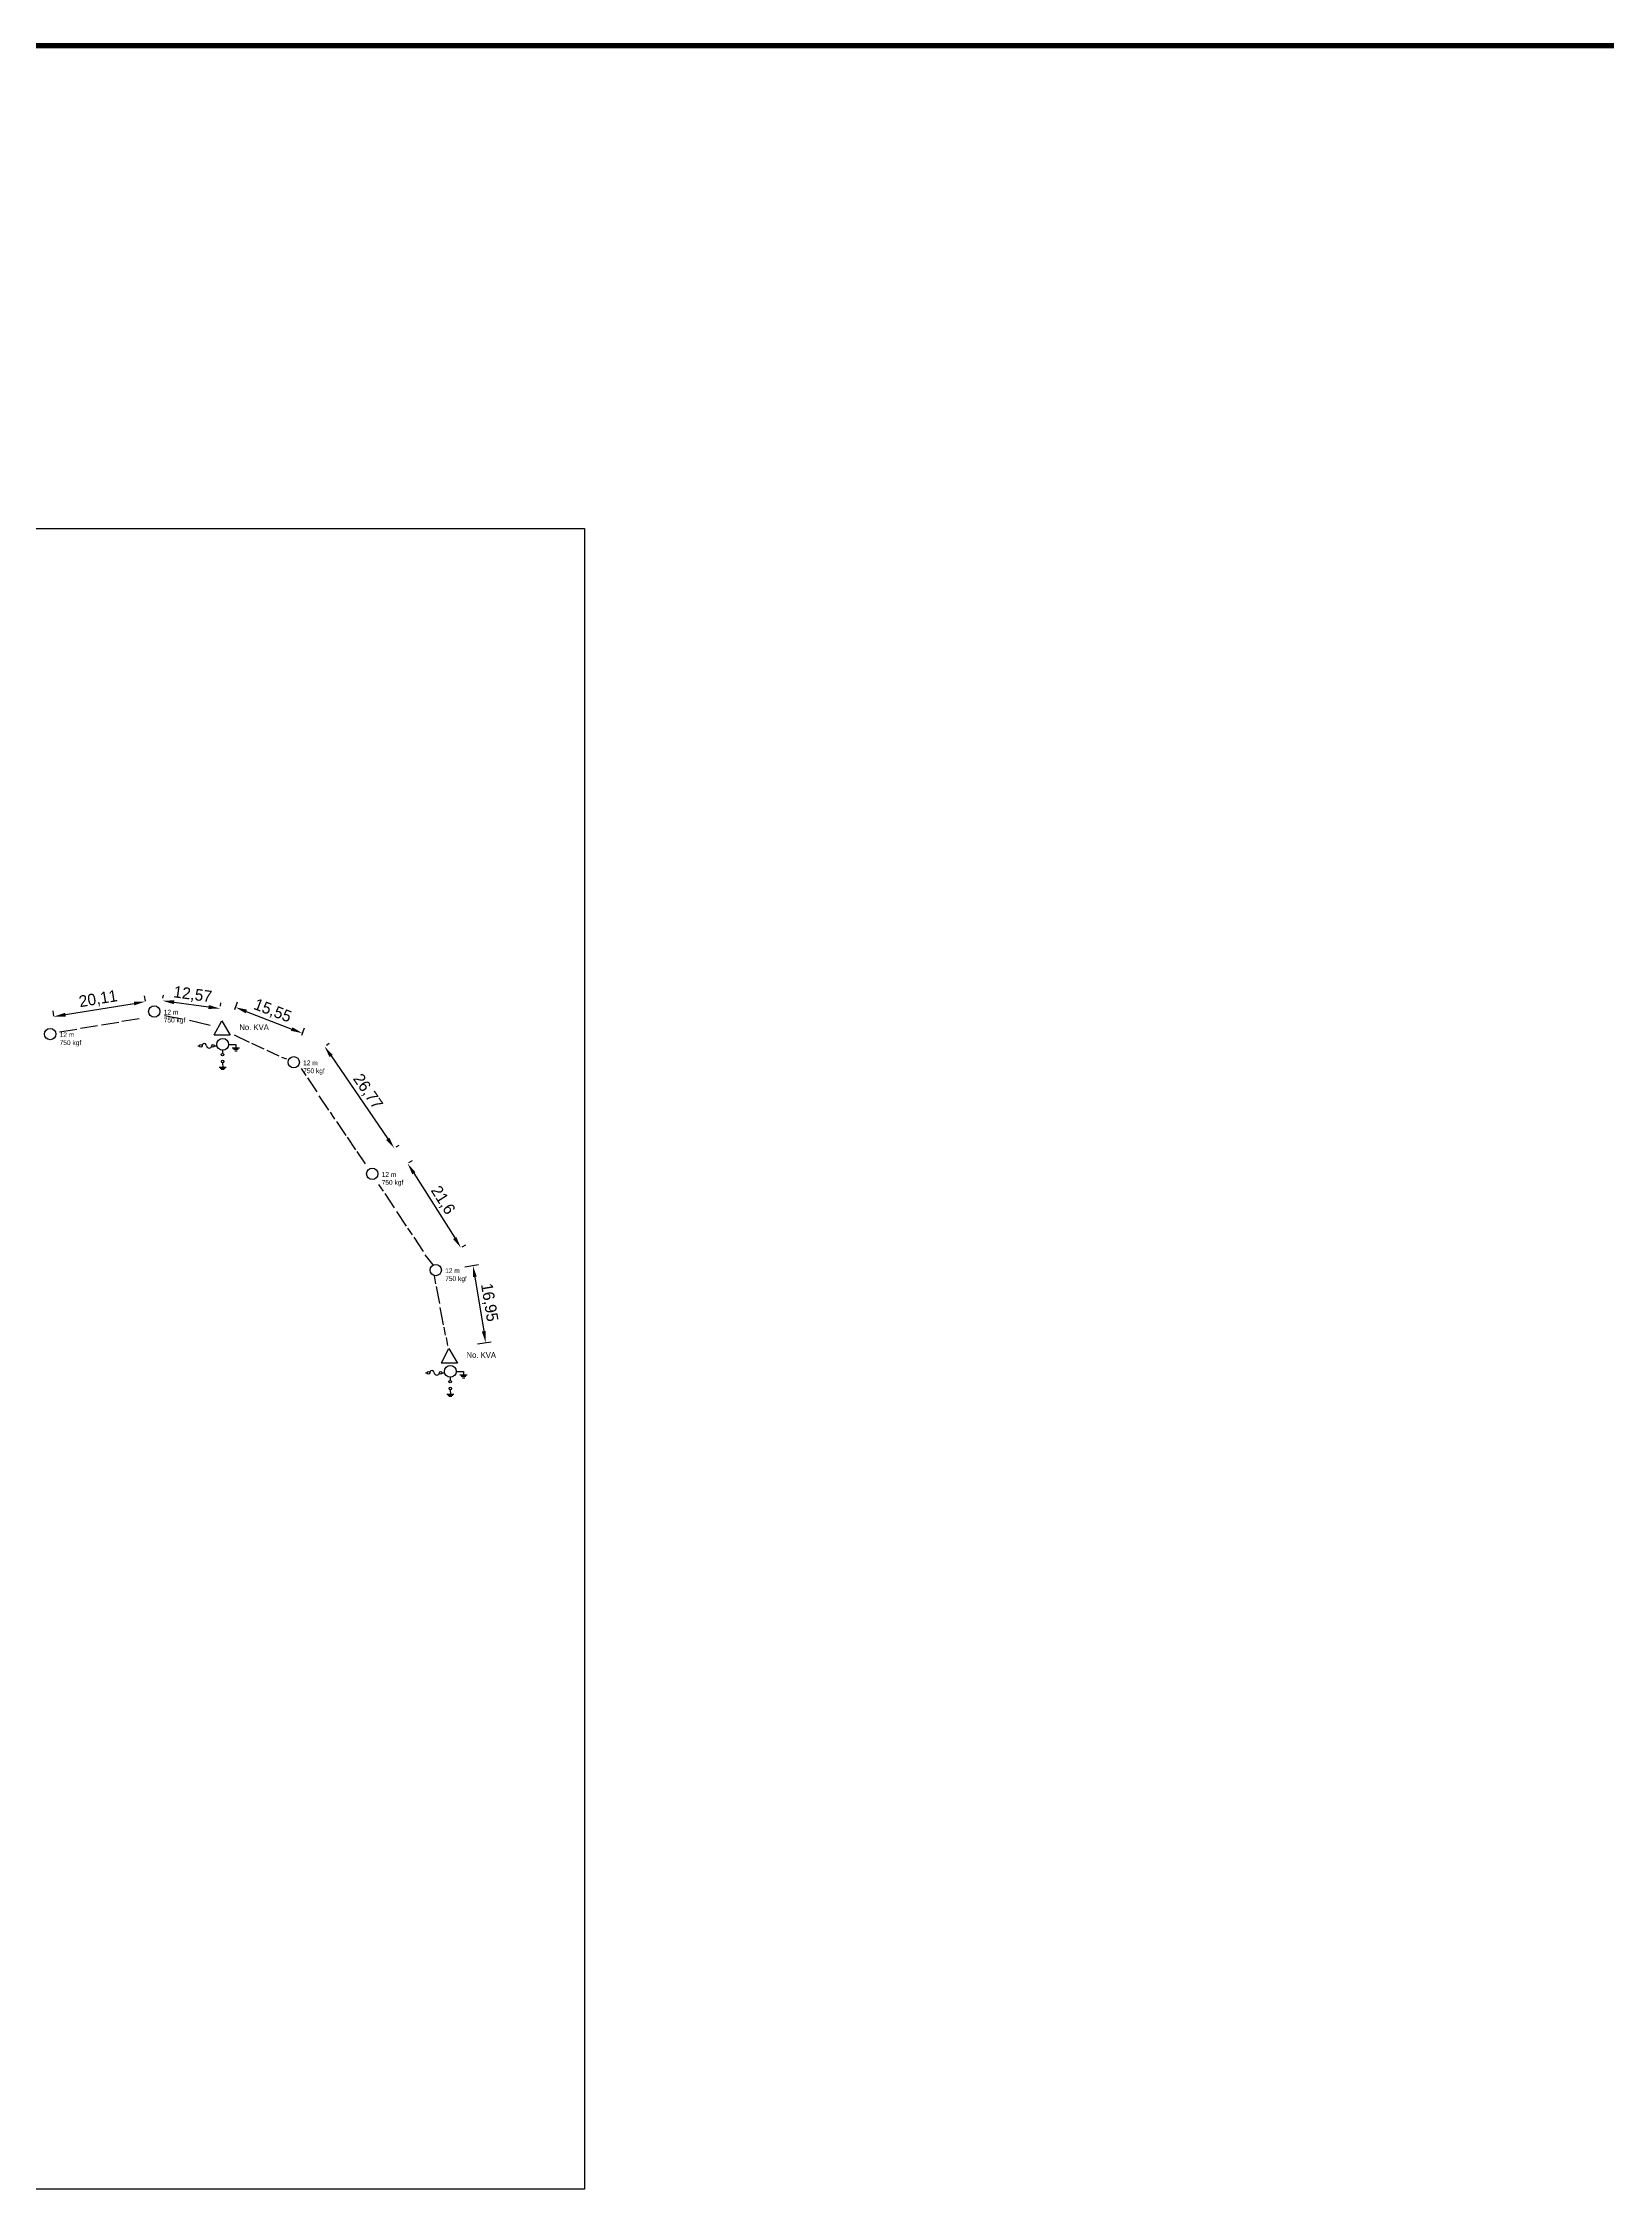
# Model space of a CAD drawing. Header units: millimetres. Extents: x -3588 to 75209, y -3737 to 38254.
# Drawn here: x 23165.2 to 23504.1, y 33283.1 to 33748.2 of the extents above; entities that cross this region are included whole.
import ezdxf

# ---------------------------------------------------------------- set-up
doc = ezdxf.new("R2010")
doc.units = ezdxf.units.MM
doc.layers.add('P', color=253, linetype='Continuous')
doc.dimstyles.new('ISO-25', dxfattribs={"dimtxt": 2.5, "dimasz": 2.5, "dimexe": 1.25, "dimexo": 0.625, "dimtad": 1, "dimtxsty": 'Standard', "dimcen": 2.5, "dimadec": 0, "dimazin": 0, "dimtfac": 1, "dimtmove": 0, "dimatfit": 3, "dimfxl": 1, "dimarcsym": 0})

# ---------------------------------------------------------------- blocks, each defined once
blk = doc.blocks.new('*D562')
at = {"color": 0, "lineweight": -2, "transparency": 16777216}
for p, q in [((23170.06, 33537.58), (23184.97, 33540.02)), ((23187.42, 33540.52), (23187.23, 33541.65)), ((23167.57, 33537.28), (23167.39, 33538.41))]:
    blk.add_line(p, q, dxfattribs=at)
at = {"color": 0, "transparency": 16777216}
for points in [[(23184.9, 33540.43), (23185.03, 33539.61), (23187.43, 33540.42)], [(23169.99, 33537.99), (23170.13, 33537.17), (23167.59, 33537.18)]]:
    blk.add_solid(points, dxfattribs=at)
at = {"layer": 'Defpoints', "color": 0, "transparency": 16777216}
for p in [(23187.43, 33540.42), (23187.52, 33539.91), (23167.67, 33536.66)]:
    blk.add_point(p, dxfattribs=at)
at = {"color": 0, "transparency": 16777216, "insert": (23177.18, 33540.86), "char_height": 2.5, "attachment_point": 5, "rotation": 9.2762}
blk.add_mtext('20,11', dxfattribs=at)
blk = doc.blocks.new('*D563')
at = {"color": 0, "lineweight": -2, "transparency": 16777216}
for p, q in [((23191.2, 33541.16), (23191.29, 33541.84)), ((23193.6, 33540.26), (23201.1, 33539.24)), ((23203.65, 33539.45), (23203.75, 33540.14))]:
    blk.add_line(p, q, dxfattribs=at)
at = {"color": 0, "transparency": 16777216}
for points in [[(23193.66, 33540.68), (23193.54, 33539.85), (23191.12, 33540.6)], [(23201.16, 33539.65), (23201.04, 33538.82), (23203.58, 33538.9)]]:
    blk.add_solid(points, dxfattribs=at)
at = {"layer": 'Defpoints', "color": 0, "transparency": 16777216}
for p in [(23191.11, 33540.54), (23203.57, 33538.83), (23203.58, 33538.9)]:
    blk.add_point(p, dxfattribs=at)
at = {"color": 0, "transparency": 16777216, "insert": (23197.63, 33541.81), "char_height": 2.5, "attachment_point": 5, "rotation": 352.2045}
blk.add_mtext('12,57', dxfattribs=at)
blk = doc.blocks.new('*D564')
at = {"color": 0, "lineweight": -2, "transparency": 16777216}
for p, q in [((23206.75, 33538.71), (23207.38, 33540.34)), ((23209.26, 33538.27), (23219.1, 33534.47)), ((23221.26, 33533.11), (23221.88, 33534.73))]:
    blk.add_line(p, q, dxfattribs=at)
at = {"color": 0, "transparency": 16777216}
for points in [[(23209.41, 33538.66), (23209.11, 33537.88), (23206.93, 33539.17)], [(23219.25, 33534.85), (23218.95, 33534.08), (23221.43, 33533.56)]]:
    blk.add_solid(points, dxfattribs=at)
at = {"layer": 'Defpoints', "color": 0, "transparency": 16777216}
for p in [(23206.52, 33538.13), (23221.03, 33532.52), (23221.43, 33533.56)]:
    blk.add_point(p, dxfattribs=at)
at = {"color": 0, "transparency": 16777216, "insert": (23214.93, 33538.31), "char_height": 2.5, "attachment_point": 5, "rotation": 338.8654}
blk.add_mtext('15,55', dxfattribs=at)
blk = doc.blocks.new('*D565')
at = {"color": 0, "lineweight": -2, "transparency": 16777216}
for p, q in [((23226.65, 33531), (23227.24, 33531.41)), ((23227.62, 33528.64), (23239.91, 33510.67)), ((23241.76, 33508.9), (23242.36, 33509.31))]:
    blk.add_line(p, q, dxfattribs=at)
at = {"color": 0, "transparency": 16777216}
for points in [[(23227.97, 33528.87), (23227.28, 33528.4), (23226.21, 33530.7)], [(23240.26, 33510.91), (23239.57, 33510.44), (23241.33, 33508.61)]]:
    blk.add_solid(points, dxfattribs=at)
at = {"layer": 'Defpoints', "color": 0, "transparency": 16777216}
for p in [(23226.13, 33530.65), (23241.24, 33508.55), (23241.33, 33508.61)]:
    blk.add_point(p, dxfattribs=at)
at = {"color": 0, "transparency": 16777216, "insert": (23235.49, 33520.83), "char_height": 2.5, "attachment_point": 5, "rotation": 304.3711}
blk.add_mtext('26,77', dxfattribs=at)
blk = doc.blocks.new('*D566')
at = {"color": 0, "lineweight": -2, "transparency": 16777216}
for p, q in [((23244.51, 33505.51), (23245.28, 33506)), ((23245.56, 33503.22), (23254.42, 33489.18)), ((23256.04, 33487.24), (23256.81, 33487.73))]:
    blk.add_line(p, q, dxfattribs=at)
at = {"color": 0, "transparency": 16777216}
for points in [[(23245.91, 33503.44), (23245.21, 33502.99), (23244.22, 33505.33)], [(23254.77, 33489.4), (23254.07, 33488.95), (23255.76, 33487.06)]]:
    blk.add_solid(points, dxfattribs=at)
at = {"layer": 'Defpoints', "color": 0, "transparency": 16777216}
for p in [(23243.98, 33505.17), (23255.51, 33486.9), (23255.76, 33487.06)]:
    blk.add_point(p, dxfattribs=at)
at = {"color": 0, "transparency": 16777216, "insert": (23251.75, 33497.31), "char_height": 2.5, "attachment_point": 5, "rotation": 302.265}
blk.add_mtext('21,6', dxfattribs=at)
blk = doc.blocks.new('*D567')
at = {"color": 0, "lineweight": -2, "transparency": 16777216}
for p, q in [((23256.61, 33482.94), (23259.59, 33483.43)), ((23258.77, 33480.76), (23260.71, 33468.97)), ((23259.36, 33466.22), (23262.35, 33466.71))]:
    blk.add_line(p, q, dxfattribs=at)
at = {"color": 0, "transparency": 16777216}
for points in [[(23259.18, 33480.83), (23258.36, 33480.69), (23258.36, 33483.22)], [(23261.12, 33469.04), (23260.3, 33468.9), (23261.11, 33466.5)]]:
    blk.add_solid(points, dxfattribs=at)
at = {"layer": 'Defpoints', "color": 0, "transparency": 16777216}
for p in [(23255.99, 33482.83), (23258.74, 33466.11), (23261.11, 33466.5)]:
    blk.add_point(p, dxfattribs=at)
at = {"color": 0, "transparency": 16777216, "insert": (23261.79, 33475.2), "char_height": 2.5, "attachment_point": 5, "rotation": 279.3444}
blk.add_mtext('16,95', dxfattribs=at)

msp = doc.modelspace()

# ---------------------------------------------------------------- linework, layer by layer
at = {"color": 10}
for p, q in [((23168.816, 33533.836), (23172.549, 33534.438)), ((23173.34, 33534.657), (23177.001, 33535.247)), ((23177.895, 33535.382), (23181.627, 33535.984)), ((23182.282, 33536.17), (23186.013, 33536.783)), ((23202.33, 33533.172), (23203.957, 33536.227)), ((23203.957, 33536.227), (23205.779, 33533.107)), ((23198.747, 33530.818), (23199.132, 33530.818)), ((23205.779, 33533.107), (23202.277, 33533.107)), ((23202.322, 33530.819), (23202.71, 33530.819)), ((23204.097, 33529.779), (23204.103, 33529.202)), ((23205.523, 33531.132), (23207, 33531.131)), ((23206.214, 33530.375), (23207.763, 33530.375)), ((23206.458, 33530.101), (23207.502, 33530.101)), ((23206.748, 33529.772), (23207.275, 33529.772)), ((23207, 33531.131), (23207.001, 33530.397)), ((23204.89, 33526.13), (23203.395, 33526.113)), ((23204.659, 33525.922), (23203.633, 33525.911)), ((23204.441, 33525.719), (23203.85, 33525.713)), ((23204.133, 33527.172), (23204.144, 33526.122)), ((23222.199, 33524.409), (23221.219, 33525.894)), ((23224.633, 33520.825), (23222.588, 33523.919)), ((23227.167, 33516.848), (23225.083, 33520.003)), ((23228.474, 33514.95), (23227.493, 33516.434)), ((23230.907, 33511.365), (23228.863, 33514.46)), ((23238.969, 33499.294), (23237.989, 33500.778)), ((23241.402, 33495.709), (23239.358, 33498.804)), ((23243.937, 33491.733), (23241.853, 33494.887)), ((23245.244, 33489.834), (23244.263, 33491.319)), ((23247.677, 33486.25), (23245.633, 33489.345)), ((23250.339, 33479.265), (23250.011, 33481.014)), ((23251.189, 33475.018), (23250.507, 33478.663)), ((23251.981, 33470.369), (23251.285, 33474.085)), ((23252.448, 33468.112), (23252.121, 33469.861)), ((23251.553, 33462.141), (23253.179, 33465.196)), ((23252.939, 33465.85), (23252.611, 33467.599)), ((23253.179, 33465.196), (23255.001, 33462.076)), ((23248.076, 33459.952), (23248.461, 33459.952)), ((23255.001, 33462.076), (23251.5, 33462.076)), ((23251.651, 33459.952), (23252.039, 33459.952)), ((23254.853, 33460.266), (23256.329, 33460.265)), ((23255.544, 33459.509), (23257.093, 33459.508)), ((23256.329, 33460.265), (23256.33, 33459.53)), ((23254.219, 33455.264), (23252.724, 33455.247)), ((23253.988, 33455.056), (23252.963, 33455.044)), ((23253.77, 33454.853), (23253.179, 33454.846)), ((23253.426, 33458.912), (23253.432, 33458.335)), ((23253.462, 33456.306), (23253.473, 33455.255)), ((23255.787, 33459.235), (23256.831, 33459.235)), ((23256.077, 33458.906), (23256.604, 33458.906))]:
    msp.add_line(p, q, dxfattribs=at)
at = {"color": 1}
for p, q in [((23191.544, 33537.407), (23195.354, 33536.702)), ((23196.943, 33536.356), (23201.458, 33535.298)), ((23206.642, 33533.177), (23209.888, 33531.626)), ((23210.423, 33531.38), (23213.057, 33530.174)), ((23213.712, 33529.859), (23216.288, 33528.684)), ((23216.904, 33528.404), (23217.968, 33528.012)), ((23231.148, 33511.034), (23232.953, 33508.259)), ((23233.185, 33507.889), (23235.036, 33505.253)), ((23247.932, 33485.565), (23249.697, 33483.351))]:
    msp.add_line(p, q, dxfattribs=at)
msp.add_lwpolyline([(22861.612, 33642.929), (23282.514, 33642.929), (23282.514, 33283.067), (22861.612, 33283.067)], close=True)
at = {"color": 10}
for centre, radius in [((23189.323, 33538.26), 1.222), ((23166.763, 33533.369), 1.222), ((23199.408, 33530.825), 0.276), ((23202.045, 33530.821), 0.276), ((23204.142, 33531.147), 1.294), ((23204.103, 33528.938), 0.263), ((23204.127, 33527.432), 0.26), ((23219.535, 33527.268), 1.222), ((23236.545, 33503.082), 1.222), ((23250.31, 33482.225), 1.222), ((23248.737, 33459.959), 0.276), ((23251.375, 33459.955), 0.276), ((23253.471, 33460.281), 1.294), ((23253.432, 33458.071), 0.263), ((23253.456, 33456.565), 0.26)]:
    msp.add_circle(centre, radius, dxfattribs=at)
for centre, radius, start, end in [((23200.164, 33530.847), 0.481, 356.0473, 179.98075), ((23201.206, 33530.913), 0.571, 190.00363, 350.3175), ((23249.493, 33459.98), 0.481, 356.0473, 179.98075), ((23250.535, 33460.046), 0.571, 190.00363, 350.3175)]:
    msp.add_arc(centre, radius, start, end, dxfattribs=at)
at = {"layer": 'P', "color": 254, "const_width": 1.2}
msp.add_lwpolyline([(11399.857, 33747.569), (26600.487, 33747.569)], dxfattribs=at)

# ---------------------------------------------------------------- texts
at = {"color": 10, "attachment_point": 1}
for s, width, gutter_width, insert, char_height in [('12 m^J750 kgf ', 21.10344, 5.166, (23191.371, 33538.644), 1.03321), ('No. KVA', 17.75852, 6.215, (23207.764, 33535.472), 1.243), ('12 m^J750 kgf ', 21.10344, 5.166, (23168.81, 33533.753), 1.03321), ('12 m^J750 kgf ', 21.10344, 5.166, (23221.583, 33527.652), 1.03321), ('12 m^J750 kgf ', 21.10344, 5.166, (23238.592, 33503.466), 1.03321), ('12 m^J750 kgf ', 21.10344, 5.166, (23252.358, 33482.61), 1.03321), ('No. KVA', 17.75852, 6.215, (23256.987, 33464.441), 1.243)]:
    msp.add_mtext_dynamic_manual_height_columns(s, width=width, gutter_width=gutter_width, heights=[0], dxfattribs=dict(at, insert=insert, char_height=char_height))

# ---------------------------------------------------------------- dimensions: what is measured, and where the dimension line sits
at = {"color": 1}
for p1, p2, distance, picture, middle in [((23167.6745, 33536.6648), (23187.5168, 33539.9056), 0.521, '*D562', (23177.1759, 33540.8555)), ((23191.114, 33540.539), (23203.568, 33538.834), 0.064, '*D563', (23197.632, 33541.813)), ((23206.524, 33538.132), (23221.031, 33532.524), 1.115, '*D564', (23214.931, 33538.311)), ((23226.129, 33530.647), (23241.242, 33508.551), 0.1, '*D565', (23235.488, 33520.831)), ((23243.977, 33505.173), (23255.51, 33486.905), 0.293, '*D566', (23251.752, 33497.307)), ((23255.9913, 33482.8344), (23258.7427, 33466.1136), 2.4016, '*D567', (23261.7924, 33475.2022))]:
    dim = msp.add_aligned_dim(p1=p1, p2=p2, distance=distance, dimstyle='ISO-25', dxfattribs=at)
    dim.commit()
    dim.dimension.update_dxf_attribs({"geometry": picture, "text_midpoint": middle})

doc.saveas('drawing.dxf')
